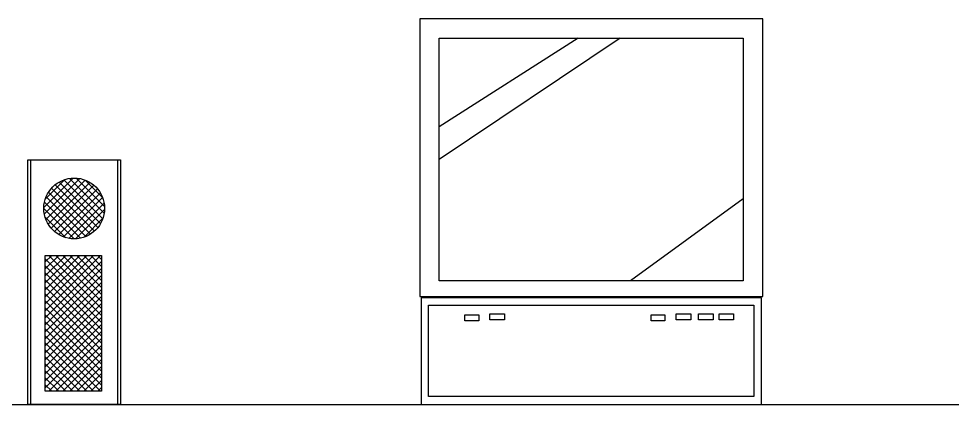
# Model space of a CAD drawing. Header units: millimetres. Extents: x 4513 to 24862, y 3359 to 11488.
# Drawn here: x 11655 to 14054, y 8380 to 9371 of the extents above; entities that cross this region are included whole.
import ezdxf

# ---------------------------------------------------------------- set-up
doc = ezdxf.new("R2010")
doc.units = ezdxf.units.MM
doc.layers.add('dwgmodels.com', color=169, linetype='Continuous')

msp = doc.modelspace()

# ---------------------------------------------------------------- hatches: boundary and pattern name
h = msp.add_hatch()
h.set_pattern_fill('ANSI37', color=256, scale=4, style=0)
h.set_pattern_definition([(45, (11897.809, 7645.218), (-8.98026, 8.98026), []), (135, (11897.809, 7645.218), (-8.98026, -8.98026), [])])
edge = h.paths.add_edge_path()
edge.add_arc((11797.7, 8883.5), 78.1, 0, 360)
h.paths.add_polyline_path([(11723.4, 8762.5), (11868.2, 8762.5), (11868.2, 8413.8), (11723.4, 8413.8)])

# ---------------------------------------------------------------- linework, layer by layer
for p, q in [((12685.6, 9371), (12685.6, 8657.3)), ((13567.4, 9371), (12685.6, 9371)), ((13567.4, 8657.3), (13567.4, 9371)), ((12735.9, 8697.5), (12735.9, 9320.7)), ((12735.9, 9320.7), (13517.1, 9320.7)), ((13093.1, 9320.7), (12735.9, 9093.3)), ((13201.2, 9320.7), (12735.9, 9009.1)), ((13517.1, 9320.7), (13517.1, 8697.5)), ((11686.2, 8380.2), (11686.2, 8931.5)), ((13517.1, 8908.1), (13227.7, 8697.5)), ((13517.1, 8697.5), (12735.9, 8697.5)), ((12685.6, 8657.3), (13567.4, 8657.3)), ((12689, 8653.9), (12689, 8380.2)), ((13564.1, 8653.9), (12689, 8653.9)), ((13564.1, 8380.2), (13564.1, 8653.9)), ((12708.4, 8400.6), (12708.4, 8634.9)), ((12708.4, 8634.9), (13544.2, 8634.9)), ((13544.2, 8634.9), (13544.2, 8400.6)), ((12801.8, 8594.9), (12801.8, 8610.3)), ((12801.8, 8610.3), (12837.2, 8610.3)), ((12837.2, 8594.9), (12801.8, 8594.9)), ((12837.2, 8610.3), (12837.2, 8594.9)), ((12865.8, 8597.1), (12865.8, 8612.6)), ((12865.8, 8612.6), (12903.3, 8612.6)), ((12903.3, 8597.1), (12865.8, 8597.1)), ((12903.3, 8612.6), (12903.3, 8597.1)), ((13280.7, 8594.9), (13280.7, 8610.3)), ((13280.7, 8610.3), (13316, 8610.3)), ((13316, 8594.9), (13280.7, 8594.9)), ((13316, 8610.3), (13316, 8594.9)), ((13344.7, 8597.1), (13344.7, 8612.6)), ((13344.7, 8612.6), (13382.2, 8612.6)), ((13382.2, 8597.1), (13344.7, 8597.1)), ((13382.2, 8612.6), (13382.2, 8597.1)), ((13402.1, 8597.1), (13402.1, 8612.6)), ((13402.1, 8612.6), (13439.6, 8612.6)), ((13439.6, 8597.1), (13402.1, 8597.1)), ((13439.6, 8612.6), (13439.6, 8597.1)), ((13455, 8597.1), (13455, 8612.6)), ((13455, 8612.6), (13492.5, 8612.6)), ((13492.5, 8597.1), (13455, 8597.1)), ((13492.5, 8612.6), (13492.5, 8597.1)), ((13544.2, 8400.6), (12708.4, 8400.6)), ((12689, 8380.2), (13564.1, 8380.2))]:
    msp.add_line(p, q)
for points in [[(11678.4, 9008.4), (11909.1, 9008.4), (11909.1, 8380.2), (11678.4, 8380.2)], [(11686.2, 9008.4), (11916.9, 9008.4), (11916.9, 8380.2), (11686.2, 8380.2)], [(11723.4, 8762.5), (11868.2, 8762.5), (11868.2, 8413.8), (11723.4, 8413.8)]]:
    msp.add_lwpolyline(points, close=True)
msp.add_circle((11797.7, 8883.5), 78.1)
at = {"layer": 'dwgmodels.com'}
msp.add_line((4513, 8380.2), (24839.2, 8380.2), dxfattribs=at)

doc.saveas('drawing.dxf')
